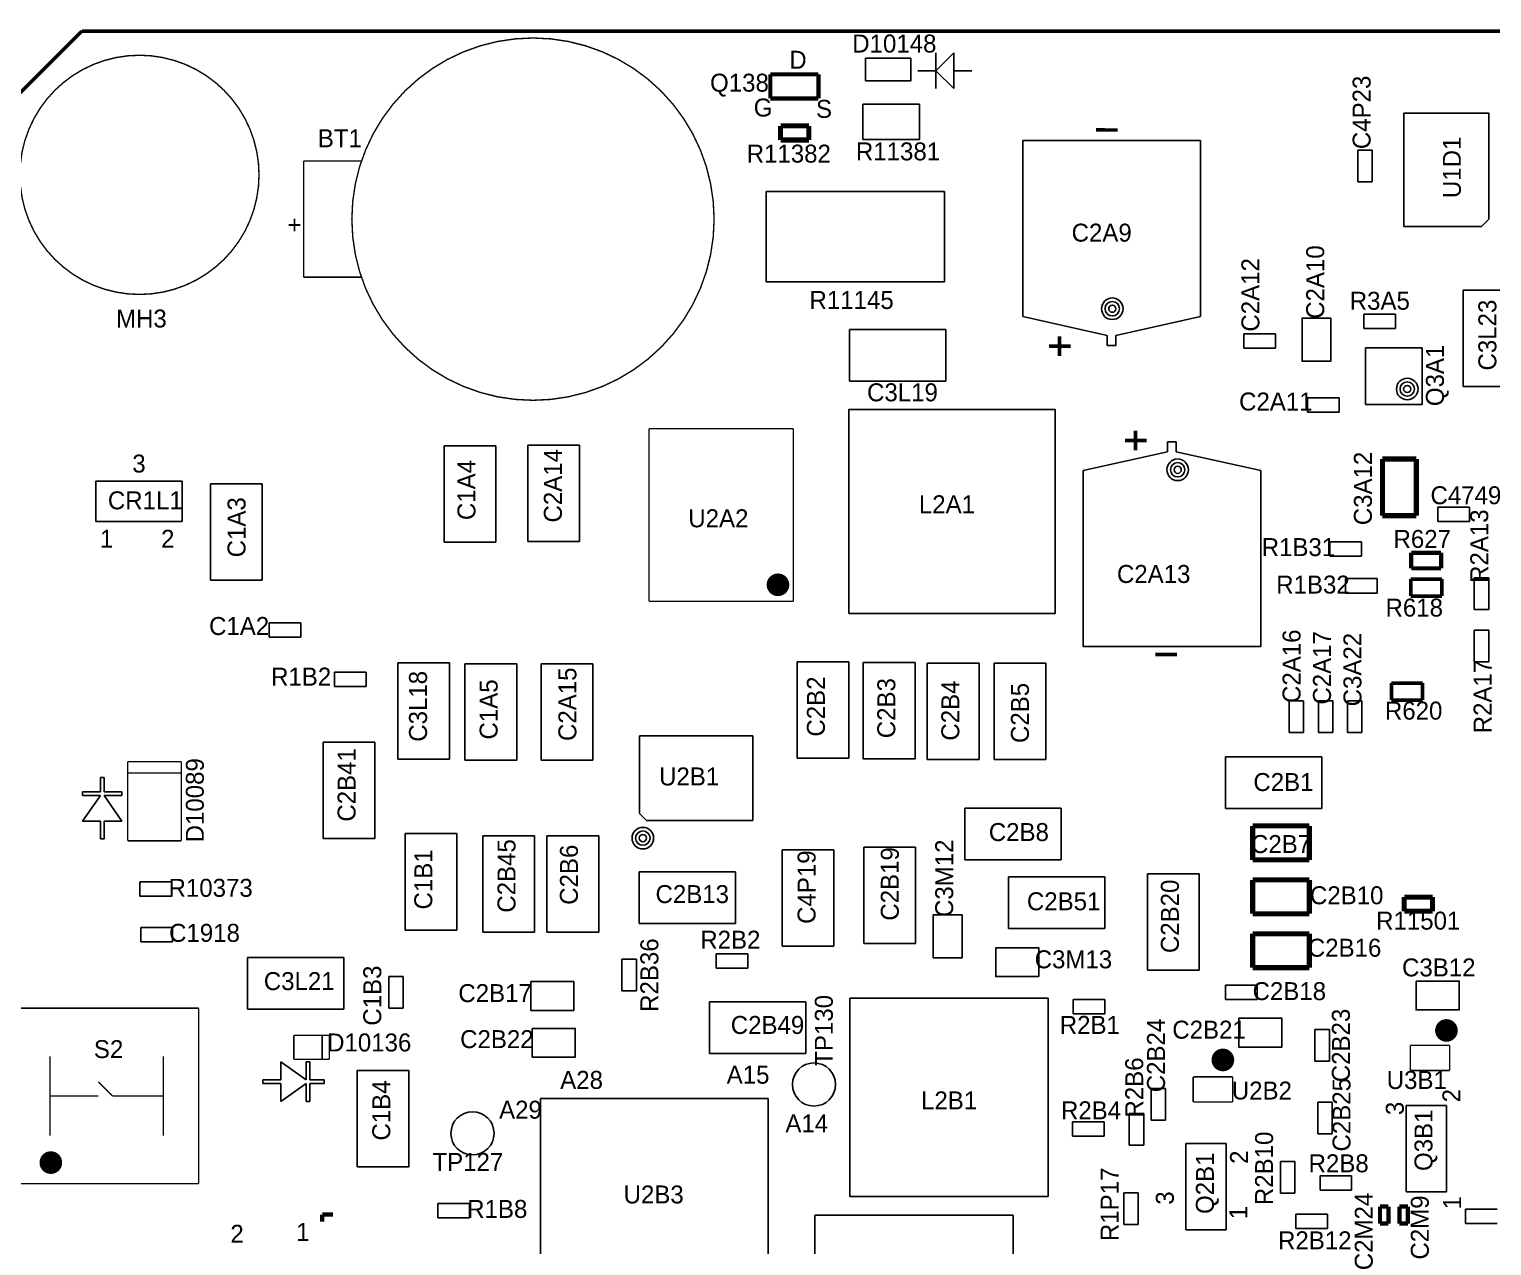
# Model space of a CAD drawing. Extents: x -47 to 97, y -39 to 102.
# Drawn here: x 1.2 to 52.9, y 58.7 to 101.7 of the extents above; entities that cross this region are included whole.
import ezdxf
from ezdxf.enums import TextEntityAlignment as Align

# ---------------------------------------------------------------- set-up
doc = ezdxf.new("R2010")
doc.units = 0
for name, color, linetype in [('BG_OUTLINE', 254, 'CONTINUOUS'), ('PG_ASSEMBLY_TOP', 111, 'CONTINUOUS'), ('RD_ASSEMBLY_TOP', 142, 'CONTINUOUS')]:
    doc.layers.add(name, color=color, linetype=linetype)

msp = doc.modelspace()

# ---------------------------------------------------------------- linework, layer by layer
at = {"layer": 'BG_OUTLINE', "const_width": 0.127}
for points in [[(0, 98.552), (3.048, 101.6)], [(85.852, 101.6), (3.048, 101.6)]]:
    msp.add_lwpolyline(points, dxfattribs=at)
at = {"layer": 'BG_OUTLINE'}
msp.add_lwpolyline([(85.851187, 101.599594), (3.048, 101.599594)], dxfattribs=at)
at = {"layer": 'PG_ASSEMBLY_TOP'}
for points, const_width in [([(25.385395, 94.9547, 1), (12.585294, 94.9547, 1), (25.385395, 94.9547)], 0.050013), ([(9.305011, 96.52, 1), (0.854989, 96.52, 1), (9.305011, 96.52)], 0.050013), ([(27.84221, 82.036285, 1.000023), (27.441906, 82.03626, 0.999977), (27.84221, 82.036285)], 0.399999), ([(51.462203, 66.290977, 0.999998), (51.061925, 66.290977, 1.000002), (51.462203, 66.290977)], 0.399999), ([(43.562803, 65.249577, 0.999998), (43.162525, 65.249577, 1.000002), (43.562803, 65.249577)], 0.399999), ([(2.148992, 61.62261, 1.000011), (1.74879, 61.622584, 0.999989), (2.148992, 61.62261)], 0.399999)]:
    msp.add_lwpolyline(points, format="xyb", dxfattribs=dict(at, const_width=const_width))
for points in [[(33.853171, 100.834876), (33.218171, 100.199876)], [(33.218171, 99.564876), (33.218171, 100.834876)], [(33.853171, 99.564876), (33.853171, 100.834876)], [(30.737353, 99.845165), (30.737353, 100.645163)], [(30.737353, 100.645163), (32.33735, 100.645163)], [(32.33735, 100.645163), (32.33735, 99.845165)], [(32.33735, 99.845165), (30.737353, 99.845165)], [(33.218171, 100.199876), (32.583171, 100.199876)], [(33.218171, 100.199876), (33.853171, 99.564876)], [(33.853171, 100.199876), (34.488171, 100.199876)], [(32.641794, 99.016871), (30.641798, 99.016871)], [(30.641798, 99.016871), (30.641798, 97.766886)], [(32.641794, 97.766886), (32.641794, 99.016871)], [(49.758194, 94.698795), (49.758194, 98.698812)], [(49.758194, 98.698812), (52.758391, 98.698812)], [(52.758391, 98.698812), (52.758391, 94.952795)], [(30.641798, 97.766886), (32.641794, 97.766886)], [(36.292511, 91.510002), (36.292511, 97.733002)], [(36.292511, 97.733002), (42.566311, 97.733002)], [(42.566311, 97.733002), (42.566311, 91.510002)], [(48.643591, 97.39409), (48.135591, 97.39409)], [(48.135591, 97.39409), (48.135591, 96.27649)], [(48.643591, 96.27649), (48.643591, 97.39409)], [(48.135591, 96.27649), (48.643591, 96.27649)], [(33.525511, 95.935292), (27.225498, 95.935292)], [(27.225498, 95.935292), (27.225498, 92.735298)], [(33.525511, 92.735298), (33.525511, 95.935292)], [(52.504391, 94.698795), (49.758194, 94.698795)], [(52.758391, 94.952795), (52.504391, 94.698795)], [(27.225498, 92.735298), (33.525511, 92.735298)], [(53.682494, 92.44015), (51.853694, 92.44015)], [(51.853694, 92.44015), (51.853694, 89.03655)], [(39.277011, 90.849602), (36.292511, 91.510002)], [(42.566311, 91.510002), (39.581811, 90.849602)], [(48.342906, 91.593416), (48.342906, 91.085416)], [(49.460506, 91.593416), (48.342906, 91.593416)], [(49.460506, 91.085416), (49.460506, 91.593416)], [(33.568234, 91.059), (30.164634, 91.059)], [(30.164634, 91.059), (30.164634, 89.2302)], [(33.568234, 89.2302), (33.568234, 91.059)], [(48.342906, 91.085416), (49.460506, 91.085416)], [(39.277011, 90.494002), (39.277011, 90.849602)], [(39.581811, 90.494002), (39.277011, 90.494002)], [(39.581811, 90.849602), (39.581811, 90.494002)], [(44.103011, 90.900402), (44.103011, 90.392402)], [(45.220611, 90.900402), (44.103011, 90.900402)], [(45.220611, 90.392402), (45.220611, 90.900402)], [(44.103011, 90.392402), (45.220611, 90.392402)], [(50.407291, 90.41069), (48.407295, 90.41069)], [(48.407295, 90.41069), (48.407295, 88.410694)], [(50.407291, 88.410694), (50.407291, 90.41069)], [(30.164634, 89.2302), (33.568234, 89.2302)], [(51.853694, 89.03655), (53.682494, 89.03655)], [(47.468511, 88.639802), (46.350911, 88.639802)], [(46.350911, 88.639802), (46.350911, 88.131802)], [(47.468511, 88.131802), (47.468511, 88.639802)], [(48.407295, 88.410694), (50.407291, 88.410694)], [(46.350911, 88.131802), (47.468511, 88.131802)], [(17.676978, 86.940238), (15.848178, 86.940238)], [(15.848178, 86.940238), (15.848178, 83.536638)], [(17.676978, 83.536638), (17.676978, 86.940238)], [(20.62673, 86.966349), (18.79793, 86.966349)], [(18.79793, 86.966349), (18.79793, 83.562749)], [(20.62673, 83.562749), (20.62673, 86.966349)], [(41.410611, 86.734802), (41.410611, 87.090402)], [(41.410611, 87.090402), (41.715411, 87.090402)], [(41.715411, 87.090402), (41.715411, 86.734802)], [(38.426111, 86.074402), (41.410611, 86.734802)], [(41.715411, 86.734802), (44.699911, 86.074402)], [(38.426111, 79.851402), (38.426111, 86.074402)], [(44.699911, 86.074402), (44.699911, 79.851402)], [(6.587211, 85.69231), (3.539211, 85.69231)], [(3.539211, 85.69231), (3.539211, 84.26991)], [(6.587211, 84.26991), (6.587211, 85.69231)], [(9.415882, 85.600743), (7.587082, 85.600743)], [(7.587082, 85.600743), (7.587082, 82.197143)], [(9.415882, 82.197143), (9.415882, 85.600743)], [(52.072134, 84.784641), (50.954534, 84.784641)], [(50.954534, 84.784641), (50.954534, 84.276641)], [(52.072134, 84.276641), (52.072134, 84.784641)], [(3.539211, 84.26991), (6.587211, 84.26991)], [(50.954534, 84.276641), (52.072134, 84.276641)], [(15.848178, 83.536638), (17.676978, 83.536638)], [(18.79793, 83.562749), (20.62673, 83.562749)], [(47.139454, 83.556551), (47.139454, 83.048551)], [(48.257054, 83.556551), (47.139454, 83.556551)], [(48.257054, 83.048551), (48.257054, 83.556551)], [(47.139454, 83.048551), (48.257054, 83.048551)], [(7.587082, 82.197143), (9.415882, 82.197143)], [(48.815854, 82.253226), (47.698254, 82.253226)], [(47.698254, 82.253226), (47.698254, 81.745226)], [(48.815854, 81.745226), (48.815854, 82.253226)], [(52.755698, 82.279338), (52.247698, 82.279338)], [(52.247698, 82.279338), (52.247698, 81.161738)], [(52.755698, 81.161738), (52.755698, 82.279338)], [(47.698254, 81.745226), (48.815854, 81.745226)], [(52.247698, 81.161738), (52.755698, 81.161738)], [(10.778211, 80.689602), (9.660611, 80.689602)], [(9.660611, 80.689602), (9.660611, 80.181602)], [(10.778211, 80.181602), (10.778211, 80.689602)], [(9.660611, 80.181602), (10.778211, 80.181602)], [(52.755089, 80.428694), (52.247089, 80.428694)], [(52.247089, 80.428694), (52.247089, 79.311094)], [(52.755089, 79.311094), (52.755089, 80.428694)], [(44.699911, 79.851402), (38.426111, 79.851402)], [(14.205102, 79.275102), (14.205102, 75.871502)], [(16.033902, 79.275102), (14.205102, 79.275102)], [(16.033902, 75.871502), (16.033902, 79.275102)], [(16.581095, 79.248889), (16.581095, 75.845289)], [(18.409895, 79.248889), (16.581095, 79.248889)], [(18.409895, 75.845289), (18.409895, 79.248889)], [(19.270396, 79.248889), (19.270396, 75.845289)], [(21.099196, 79.248889), (19.270396, 79.248889)], [(21.099196, 75.845289), (21.099196, 79.248889)], [(30.147768, 79.313227), (28.318968, 79.313227)], [(28.318968, 79.313227), (28.318968, 75.909627)], [(30.147768, 75.909627), (30.147768, 79.313227)], [(32.48599, 79.287522), (30.65719, 79.287522)], [(30.65719, 79.287522), (30.65719, 75.883922)], [(32.48599, 75.883922), (32.48599, 79.287522)], [(34.747098, 79.261818), (32.918298, 79.261818)], [(32.918298, 79.261818), (32.918298, 75.858218)], [(34.747098, 75.858218), (34.747098, 79.261818)], [(37.111127, 79.261818), (35.282327, 79.261818)], [(35.282327, 79.261818), (35.282327, 75.858218)], [(37.111127, 75.858218), (37.111127, 79.261818)], [(52.247089, 79.311094), (52.755089, 79.311094)], [(13.09055, 78.945537), (11.97295, 78.945537)], [(11.97295, 78.945537), (11.97295, 78.437537)], [(13.09055, 78.437537), (13.09055, 78.945537)], [(11.97295, 78.437537), (13.09055, 78.437537)], [(46.211211, 77.933702), (45.703211, 77.933702)], [(45.703211, 77.933702), (45.703211, 76.816102)], [(46.211211, 76.816102), (46.211211, 77.933702)], [(47.252611, 77.933702), (46.744611, 77.933702)], [(46.744611, 77.933702), (46.744611, 76.816102)], [(47.252611, 76.816102), (47.252611, 77.933702)], [(48.268611, 77.933702), (47.760611, 77.933702)], [(47.760611, 77.933702), (47.760611, 76.816102)], [(48.268611, 76.816102), (48.268611, 77.933702)], [(22.748189, 76.703301), (26.748207, 76.703301)], [(22.748189, 73.957104), (22.748189, 76.703301)], [(26.748207, 76.703301), (26.748207, 73.703104)], [(45.703211, 76.816102), (46.211211, 76.816102)], [(46.744611, 76.816102), (47.252611, 76.816102)], [(47.760611, 76.816102), (48.268611, 76.816102)], [(11.567897, 76.481305), (11.567897, 73.077705)], [(13.396697, 76.481305), (11.567897, 76.481305)], [(13.396697, 73.077705), (13.396697, 76.481305)], [(14.205102, 75.871502), (16.033902, 75.871502)], [(16.581095, 75.845289), (18.409895, 75.845289)], [(19.270396, 75.845289), (21.099196, 75.845289)], [(28.318968, 75.909627), (30.147768, 75.909627)], [(30.65719, 75.883922), (32.48599, 75.883922)], [(32.918298, 75.858218), (34.747098, 75.858218)], [(35.282327, 75.858218), (37.111127, 75.858218)], [(46.864524, 75.957887), (43.460924, 75.957887)], [(43.460924, 75.957887), (43.460924, 74.129087)], [(46.864524, 74.129087), (46.864524, 75.957887)], [(3.701212, 75.22591), (3.828212, 75.22591)], [(3.701212, 74.71791), (3.701212, 75.22591)], [(3.828212, 75.22591), (3.828212, 74.71791)], [(3.066212, 74.59091), (3.066212, 74.71791)], [(3.066212, 74.71791), (3.701212, 74.71791)], [(3.066212, 73.690912), (3.701212, 74.59091)], [(3.701212, 74.59091), (3.066212, 74.59091)], [(3.828212, 74.71791), (4.463212, 74.71791)], [(4.463212, 74.59091), (3.828212, 74.59091)], [(3.828212, 74.59091), (4.463212, 73.690912)], [(4.463212, 74.71791), (4.463212, 74.59091)], [(23.002189, 73.703104), (22.748189, 73.957104)], [(37.646864, 74.14321), (34.243264, 74.14321)], [(34.243264, 74.14321), (34.243264, 72.31441)], [(37.646864, 72.31441), (37.646864, 74.14321)], [(43.460924, 74.129087), (46.864524, 74.129087)], [(3.701212, 73.690912), (3.066212, 73.690912)], [(3.701212, 73.055912), (3.701212, 73.690912)], [(4.463212, 73.690912), (3.828212, 73.690912)], [(3.828212, 73.690912), (3.828212, 73.055912)], [(26.748207, 73.703104), (23.002189, 73.703104)], [(3.828212, 73.055912), (3.701212, 73.055912)], [(11.567897, 73.077705), (13.396697, 73.077705)], [(14.466087, 73.243592), (14.466087, 69.839992)], [(16.294887, 73.243592), (14.466087, 73.243592)], [(16.294887, 69.839992), (16.294887, 73.243592)], [(19.036513, 73.16531), (17.207713, 73.16531)], [(17.207713, 73.16531), (17.207713, 69.76171)], [(19.036513, 69.76171), (19.036513, 73.16531)], [(19.479311, 73.16531), (19.479311, 69.76171)], [(21.308111, 73.16531), (19.479311, 73.16531)], [(21.308111, 69.76171), (21.308111, 73.16531)], [(29.6164, 72.677731), (27.7876, 72.677731)], [(27.7876, 72.677731), (27.7876, 69.274131)], [(29.6164, 69.274131), (29.6164, 72.677731)], [(32.500824, 72.76907), (30.672024, 72.76907)], [(30.672024, 72.76907), (30.672024, 69.36547)], [(32.500824, 69.36547), (32.500824, 72.76907)], [(26.142594, 71.899297), (22.738994, 71.899297)], [(22.738994, 71.899297), (22.738994, 70.070497)], [(26.142594, 70.070497), (26.142594, 71.899297)], [(34.243264, 72.31441), (37.646864, 72.31441)], [(6.216701, 71.541335), (5.099101, 71.541335)], [(5.099101, 71.541335), (5.099101, 71.033335)], [(6.216701, 71.033335), (6.216701, 71.541335)], [(39.191413, 71.716798), (35.787813, 71.716798)], [(35.787813, 71.716798), (35.787813, 69.887998)], [(39.191413, 69.887998), (39.191413, 71.716798)], [(42.522902, 71.825206), (40.694102, 71.825206)], [(40.694102, 71.825206), (40.694102, 68.421606)], [(42.522902, 68.421606), (42.522902, 71.825206)], [(5.099101, 71.033335), (6.216701, 71.033335)], [(5.131511, 69.933795), (5.131511, 69.425795)], [(6.249111, 69.933795), (5.131511, 69.933795)], [(6.249111, 69.425795), (6.249111, 69.933795)], [(14.466087, 69.839992), (16.294887, 69.839992)], [(22.738994, 70.070497), (26.142594, 70.070497)], [(35.787813, 69.887998), (39.191413, 69.887998)], [(5.131511, 69.425795), (6.249111, 69.425795)], [(17.207713, 69.76171), (19.036513, 69.76171)], [(19.479311, 69.76171), (21.308111, 69.76171)], [(27.7876, 69.274131), (29.6164, 69.274131)], [(30.672024, 69.36547), (32.500824, 69.36547)], [(12.30691, 68.869458), (8.90331, 68.869458)], [(8.90331, 68.869458), (8.90331, 67.040658)], [(12.30691, 67.040658), (12.30691, 68.869458)], [(22.638207, 68.803825), (22.130207, 68.803825)], [(22.130207, 68.803825), (22.130207, 67.686225)], [(22.638207, 67.686225), (22.638207, 68.803825)], [(26.573785, 69.003266), (25.456185, 69.003266)], [(25.456185, 69.003266), (25.456185, 68.495266)], [(26.573785, 68.495266), (26.573785, 69.003266)], [(25.456185, 68.495266), (26.573785, 68.495266)], [(40.694102, 68.421606), (42.522902, 68.421606)], [(14.395399, 68.198111), (13.887399, 68.198111)], [(13.887399, 68.198111), (13.887399, 67.080511)], [(14.395399, 67.080511), (14.395399, 68.198111)], [(44.572911, 67.888002), (43.455311, 67.888002)], [(43.455311, 67.888002), (43.455311, 67.380002)], [(44.572911, 67.380002), (44.572911, 67.888002)], [(22.130207, 67.686225), (22.638207, 67.686225)], [(28.623108, 67.303904), (25.219508, 67.303904)], [(25.219508, 67.303904), (25.219508, 65.475104)], [(28.623108, 65.475104), (28.623108, 67.303904)], [(30.183811, 60.420402), (30.183811, 67.430802)], [(30.183811, 67.430802), (37.194211, 67.430802)], [(37.194211, 67.430802), (37.194211, 60.420402)], [(38.07775, 67.384168), (38.07775, 66.876168)], [(39.19535, 67.384168), (38.07775, 67.384168)], [(39.19535, 66.876168), (39.19535, 67.384168)], [(43.455311, 67.380002), (44.572911, 67.380002)], [(8.90331, 67.040658), (12.30691, 67.040658)], [(13.887399, 67.080511), (14.395399, 67.080511)], [(38.07775, 66.876168), (39.19535, 66.876168)], [(47.125611, 66.325902), (46.617611, 66.325902)], [(46.617611, 66.325902), (46.617611, 65.208302)], [(47.125611, 65.208302), (47.125611, 66.325902)], [(10.974197, 64.547902), (10.074199, 65.182902)], [(10.074199, 65.182902), (10.074199, 64.547902)], [(11.101197, 65.182902), (10.974197, 65.182902)], [(10.974197, 65.182902), (10.974197, 64.547902)], [(11.101197, 64.547902), (11.101197, 65.182902)], [(25.219508, 65.475104), (28.623108, 65.475104)], [(46.617611, 65.208302), (47.125611, 65.208302)], [(14.59771, 64.880007), (12.76891, 64.880007)], [(12.76891, 64.880007), (12.76891, 61.476407)], [(14.59771, 61.476407), (14.59771, 64.880007)], [(10.074199, 64.547902), (9.439199, 64.547902)], [(9.439199, 64.547902), (9.439199, 64.420902)], [(9.439199, 64.420902), (10.074199, 64.420902)], [(10.074199, 64.420902), (10.074199, 63.785902)], [(10.074199, 63.785902), (10.974197, 64.420902)], [(10.974197, 64.420902), (10.974197, 63.785902)], [(11.609197, 64.547902), (11.101197, 64.547902)], [(11.101197, 63.785902), (11.101197, 64.420902)], [(11.101197, 64.420902), (11.609197, 64.420902)], [(11.609197, 64.420902), (11.609197, 64.547902)], [(41.334411, 64.243102), (40.826411, 64.243102)], [(40.826411, 64.243102), (40.826411, 63.125502)], [(41.334411, 63.125502), (41.334411, 64.243102)], [(10.974197, 63.785902), (11.101197, 63.785902)], [(19.250101, 55.836693), (19.250101, 63.886512)], [(19.250101, 63.886512), (27.299793, 63.886512)], [(27.299793, 63.886512), (27.299793, 55.836693)], [(47.227211, 63.760502), (46.719211, 63.760502)], [(46.719211, 63.760502), (46.719211, 62.642902)], [(47.227211, 62.642902), (47.227211, 63.760502)], [(49.845011, 63.640106), (49.845011, 60.592106)], [(51.267411, 63.640106), (49.845011, 63.640106)], [(51.267411, 60.592106), (51.267411, 63.640106)], [(38.045238, 63.06058), (38.045238, 62.55258)], [(39.162838, 63.06058), (38.045238, 63.06058)], [(39.162838, 62.55258), (39.162838, 63.06058)], [(40.564918, 63.357455), (40.056918, 63.357455)], [(40.056918, 63.357455), (40.056918, 62.239855)], [(40.564918, 62.239855), (40.564918, 63.357455)], [(40.826411, 63.125502), (41.334411, 63.125502)], [(38.045238, 62.55258), (39.162838, 62.55258)], [(46.719211, 62.642902), (47.227211, 62.642902)], [(40.056918, 62.239855), (40.564918, 62.239855)], [(42.055212, 62.294491), (42.055212, 59.246491)], [(43.477612, 62.294491), (42.055212, 62.294491)], [(43.477612, 59.246491), (43.477612, 62.294491)], [(45.907554, 61.661954), (45.399554, 61.661954)], [(45.399554, 61.661954), (45.399554, 60.544354)], [(45.907554, 60.544354), (45.907554, 61.661954)], [(12.76891, 61.476407), (14.59771, 61.476407)], [(47.912426, 61.152837), (46.794826, 61.152837)], [(46.794826, 61.152837), (46.794826, 60.644837)], [(47.912426, 60.644837), (47.912426, 61.152837)], [(40.367814, 60.548723), (39.859814, 60.548723)], [(39.859814, 60.548723), (39.859814, 59.431123)], [(40.367814, 59.431123), (40.367814, 60.548723)], [(45.399554, 60.544354), (45.907554, 60.544354)], [(46.794826, 60.644837), (47.912426, 60.644837)], [(49.845011, 60.592106), (51.267411, 60.592106)], [(15.623134, 60.182049), (15.623134, 59.674049)], [(16.740734, 60.182049), (15.623134, 60.182049)], [(16.740734, 59.674049), (16.740734, 60.182049)], [(37.194211, 60.420402), (30.183811, 60.420402)], [(53.052777, 59.973058), (51.935177, 59.973058)], [(51.935177, 59.973058), (51.935177, 59.465058)], [(15.623134, 59.674049), (16.740734, 59.674049)], [(28.939211, 52.749602), (28.939211, 59.760002)], [(28.939211, 59.760002), (35.949611, 59.760002)], [(35.949611, 59.760002), (35.949611, 52.749602)], [(39.859814, 59.431123), (40.367814, 59.431123)], [(47.059596, 59.797798), (45.941996, 59.797798)], [(45.941996, 59.797798), (45.941996, 59.289798)], [(47.059596, 59.289798), (47.059596, 59.797798)], [(51.935177, 59.465058), (53.052777, 59.465058)], [(42.055212, 59.246491), (43.477612, 59.246491)], [(45.941996, 59.289798), (47.059596, 59.289798)]]:
    msp.add_lwpolyline(points, dxfattribs=at)
for points, const_width in [([(29.072637, 100.069802), (27.372615, 100.069802)], 0.150012), ([(27.372615, 100.069802), (27.372615, 99.219817)], 0.150012), ([(29.072637, 99.219817), (29.072637, 100.069802)], 0.150012), ([(27.372615, 99.219817), (29.072637, 99.219817)], 0.150012), ([(28.732556, 98.249105), (27.731745, 98.249105)], 0.180289), ([(27.731745, 98.249105), (27.731745, 97.751316)], 0.180289), ([(28.732556, 97.751316), (28.732556, 98.249105)], 0.180289), ([(27.731745, 97.751316), (28.732556, 97.751316)], 0.180289), ([(38.876783, 98.106636), (39.646809, 98.10369)], 0.127), ([(10.885373, 92.904666), (10.885373, 97.004657)], 0.050013), ([(10.885373, 97.004657), (12.922885, 97.004657)], 0.050013), ([(12.922885, 92.904666), (10.885373, 92.904666)], 0.050013), ([(37.215166, 90.47165), (37.985192, 90.468704)], 0.127), ([(37.587022, 90.820138), (37.587022, 90.11727)], 0.127), ([(23.087203, 81.449596), (23.087203, 87.549609)], 0.050013), ([(23.087203, 87.549609), (28.187193, 87.549609)], 0.050013), ([(28.187193, 87.549609), (28.187193, 81.449596)], 0.050013), ([(40.274748, 87.485017), (40.274748, 86.782148)], 0.127), ([(39.902892, 87.136529), (40.672918, 87.133582)], 0.127), ([(49.000613, 86.481463), (49.000613, 84.479867)], 0.180289), ([(50.199417, 86.481463), (49.000613, 86.481463)], 0.180289), ([(50.199417, 84.479867), (50.199417, 86.481463)], 0.180289), ([(49.000613, 84.479867), (50.199417, 84.479867)], 0.180289), ([(51.070662, 83.167982), (50.020626, 83.167982)], 0.1524), ([(50.020626, 83.167982), (50.020626, 82.617818)], 0.1524), ([(51.070662, 82.617818), (51.070662, 83.167982)], 0.1524), ([(50.020626, 82.617818), (51.070662, 82.617818)], 0.1524), ([(50.00056, 81.637175), (50.00056, 82.237123)], 0.127), ([(50.00056, 82.237123), (51.10038, 82.237123)], 0.127), ([(51.10038, 82.237123), (51.10038, 81.637175)], 0.127), ([(51.10038, 81.637175), (50.00056, 81.637175)], 0.127), ([(28.187193, 81.449596), (23.087203, 81.449596)], 0.050013), ([(40.973299, 79.577844), (41.743325, 79.574898)], 0.127), ([(49.319332, 77.962912), (49.319332, 78.56286)], 0.127), ([(49.319332, 78.56286), (50.419152, 78.56286)], 0.127), ([(50.419152, 78.56286), (50.419152, 77.962912)], 0.127), ([(50.419152, 77.962912), (49.319332, 77.962912)], 0.127), ([(4.661408, 75.7904), (4.661408, 72.990405)], 0.050013), ([(6.561404, 75.7904), (4.661408, 75.7904)], 0.050013), ([(6.561404, 72.990405), (6.561404, 75.7904)], 0.050013), ([(6.561404, 75.3904), (4.661408, 75.3904)], 0.050013), ([(46.418297, 73.516592), (44.416701, 73.516592)], 0.180289), ([(44.416701, 73.516592), (44.416701, 72.317788)], 0.180289), ([(46.418297, 72.317788), (46.418297, 73.516592)], 0.180289), ([(4.661408, 72.990405), (6.561404, 72.990405)], 0.050013), ([(44.416701, 72.317788), (46.418297, 72.317788)], 0.180289), ([(46.418297, 71.611592), (44.416701, 71.611592)], 0.180289), ([(44.416701, 71.611592), (44.416701, 70.412788)], 0.180289), ([(46.418297, 70.412788), (46.418297, 71.611592)], 0.180289), ([(50.769901, 71.000798), (49.76909, 71.000798)], 0.180289), ([(49.76909, 71.000798), (49.76909, 70.503009)], 0.180289), ([(50.769901, 70.503009), (50.769901, 71.000798)], 0.180289), ([(44.416701, 70.412788), (46.418297, 70.412788)], 0.180289), ([(49.76909, 70.503009), (50.769901, 70.503009)], 0.180289), ([(46.418297, 69.706592), (44.416701, 69.706592)], 0.180289), ([(44.416701, 69.706592), (44.416701, 68.507788)], 0.180289), ([(46.418297, 68.507788), (46.418297, 69.706592)], 0.180289), ([(44.416701, 68.507788), (46.418297, 68.507788)], 0.180289), ([(0.673506, 67.077793), (7.173493, 67.077793)], 0.050013), ([(7.173493, 67.077793), (7.173493, 60.877806)], 0.050013), ([(11.78621, 66.122398), (10.536199, 66.122398)], 0.050013), ([(10.536199, 66.122398), (10.536199, 65.272412)], 0.050013), ([(11.536197, 66.122398), (11.536197, 65.272412)], 0.050013), ([(11.78621, 65.272412), (11.78621, 66.122398)], 0.050013), ([(49.985092, 64.876604), (49.985092, 65.768601)], 0.050013), ([(49.985092, 65.768601), (51.378104, 65.768601)], 0.050013), ([(51.378104, 65.768601), (51.378104, 64.876604)], 0.050013), ([(1.923491, 65.377797), (1.923491, 62.577802)], 0.050013), ([(5.923509, 65.377797), (5.923509, 62.577802)], 0.050013), ([(10.536199, 65.272412), (11.78621, 65.272412)], 0.050013), ([(42.314292, 63.759004), (42.314292, 64.651001)], 0.050013), ([(42.314292, 64.651001), (43.707304, 64.651001)], 0.050013), ([(43.707304, 64.651001), (43.707304, 63.759004)], 0.050013), ([(51.378104, 64.876604), (49.985092, 64.876604)], 0.050013), ([(4.123512, 63.977799), (3.623488, 64.477798)], 0.050013), ([(1.923491, 63.977799), (3.623488, 63.977799)], 0.050013), ([(4.203802, 63.977799), (4.123512, 63.977799)], 0.050013), ([(4.203802, 63.977799), (4.523511, 63.977799)], 0.050013), ([(5.923509, 63.977799), (4.203802, 63.977799)], 0.050013), ([(43.707304, 63.759004), (42.314292, 63.759004)], 0.050013), ([(7.173493, 60.877806), (0.673506, 60.877806)], 0.050013), ([(49.213846, 60.068841), (48.913821, 60.068841)], 0.150012), ([(48.913821, 60.068841), (48.913821, 59.468842)], 0.150012), ([(49.213846, 59.468842), (49.213846, 60.068841)], 0.150012), ([(49.899443, 60.068943), (49.599418, 60.068943)], 0.150012), ([(49.599418, 60.068943), (49.599418, 59.468944)], 0.150012), ([(49.899443, 59.468944), (49.899443, 60.068943)], 0.150012), ([(11.540211, 59.531402), (11.540211, 59.785402)], 0.1524), ([(11.540211, 59.785402), (11.921211, 59.785402)], 0.1524), ([(48.913821, 59.468842), (49.213846, 59.468842)], 0.150012), ([(49.599418, 59.468944), (49.899443, 59.468944)], 0.150012)]:
    msp.add_lwpolyline(points, dxfattribs=dict(at, const_width=const_width))
for points in [[(39.835811, 91.789377, 1), (39.073709, 91.789377, 1), (39.835811, 91.789377)], [(39.708811, 91.789377, 1), (39.200709, 91.789377, 1), (39.708811, 91.789377)], [(39.581811, 91.789377, 1), (39.327709, 91.789377, 1), (39.581811, 91.789377)], [(50.258193, 88.953467, 1), (49.496243, 88.953467, 1), (50.258193, 88.953467)], [(50.131193, 88.953467, 1), (49.623243, 88.953467, 1), (50.131193, 88.953467)], [(50.004193, 88.953467, 1), (49.750243, 88.953467, 1), (50.004193, 88.953467)], [(42.147211, 86.099777, 1), (41.385109, 86.099777, 1), (42.147211, 86.099777)], [(42.020211, 86.099777, 1), (41.512109, 86.099777, 1), (42.020211, 86.099777)], [(41.893211, 86.099777, 1), (41.639109, 86.099777, 1), (41.893211, 86.099777)], [(23.248493, 73.086087, 1), (22.486595, 73.086087, 1), (23.248493, 73.086087)], [(23.121493, 73.086087, 1), (22.613595, 73.086087, 1), (23.121493, 73.086087)], [(22.994493, 73.086087, 1), (22.740595, 73.086087, 1), (22.994493, 73.086087)], [(29.675811, 64.382777, 1), (28.151709, 64.382777, 1), (29.675811, 64.382777)], [(17.610811, 62.655577, 1), (16.086709, 62.655577, 1), (17.610811, 62.655577)]]:
    msp.add_lwpolyline(points, format="xyb", dxfattribs=at)
for points in [[(47.176411, 91.459202), (47.176411, 89.935202), (46.160411, 89.935202), (46.160411, 91.459202)], [(30.140605, 81.02661), (30.140605, 88.226494), (37.440489, 88.226494), (37.440489, 81.02661)], [(34.146211, 70.377202), (34.146211, 68.853202), (33.130211, 68.853202), (33.130211, 70.377202)], [(36.864011, 68.192802), (35.340011, 68.192802), (35.340011, 69.208802), (36.864011, 69.208802)], [(18.906211, 68.015002), (20.430211, 68.015002), (20.430211, 66.999002), (18.906211, 66.999002)], [(50.191187, 68.034205), (51.715187, 68.034205), (51.715187, 67.018205), (50.191187, 67.018205)], [(43.925211, 66.719602), (45.449211, 66.719602), (45.449211, 65.703602), (43.925211, 65.703602)], [(18.957011, 66.364002), (20.481011, 66.364002), (20.481011, 65.348002), (18.957011, 65.348002)]]:
    msp.add_lwpolyline(points, close=True, dxfattribs=at)

# ---------------------------------------------------------------- texts
for s, p in [('D', (28.042311, 100.267237)), ('G', (26.783436, 98.580118)), ('S', (28.985413, 98.533102))]:
    msp.add_text(s, height=0.635, dxfattribs=at).set_placement(p)
for s, rotation, p in [('+', 180, (10.561117, 95.052769)), ('2', 90, (51.754938, 63.987578)), ('3', 90, (49.75512, 63.53556)), ('2', 90, (44.251194, 61.811891)), ('3', 90, (41.628466, 60.370415)), ('1', 90, (44.225794, 59.856091)), ('1', 90, (51.781151, 60.205722))]:
    msp.add_text(s, height=0.635, rotation=rotation, dxfattribs=at).set_placement(p, align=Align.CENTER)
for s, p in [('3', (5.063211, 86.002012)), ('1', (3.920211, 83.343902)), ('2', (6.079211, 83.343902)), ('A28', (20.702727, 64.226338)), ('A15', (26.585672, 64.410234)), ('A29', (18.543016, 63.173686)), ('A14', (28.660446, 62.689943)), ('2', (8.529218, 58.789418)), ('1', (10.853522, 58.855051))]:
    msp.add_text(s, height=0.635, dxfattribs=at).set_placement(p, align=Align.CENTER)
at = {"layer": 'RD_ASSEMBLY_TOP'}
for s, p in [('D10148', (30.266742, 100.84148)), ('Q138', (25.242114, 99.457993)), ('R11381', (30.397196, 97.030362)), ('C2A9', (38.018314, 94.16034)), ('R11145', (28.756966, 91.781097)), ('C3L19', (30.789575, 88.518924)), ('CR1L1', (3.965346, 84.702396)), ('R627', (49.392535, 83.339153)), ('C2A13', (39.61953, 82.100725)), ('C2B1', (44.440145, 74.74966)), ('C2B8', (35.091827, 72.982734)), ('C2B13', (23.315574, 70.791426)), ('C2B51', (36.438434, 70.536816)), ('C3L21', (9.475318, 67.716603)), ('C2B49', (25.975056, 66.167305))]:
    msp.add_text(s, height=0.635, dxfattribs=at).set_placement(p)
for s, p in [('C4P23', (48.582478, 98.725939)), ('U1D1', (51.770483, 96.78477)), ('C2A10', (46.942553, 92.731742)), ('C2A12', (44.652387, 92.279318)), ('Q3A1', (51.172339, 89.433603)), ('C3A12', (48.627386, 85.440012)), ('R2A13', (52.738909, 83.400595)), ('C2A16', (46.107299, 79.158592)), ('C2A17', (47.181719, 79.102001)), ('C3A22', (48.258044, 79.03911)), ('R2A17', (52.856663, 78.088236)), ('D10089', (7.354291, 74.423321)), ('C3M12', (33.833613, 71.667929)), ('R2B36', (23.414533, 68.246752)), ('C1B3', (13.624255, 67.521938)), ('TP130', (29.580027, 66.294508)), ('C2B24', (41.317545, 65.406016)), ('C2B23', (47.850044, 65.760905)), ('R2B6', (40.547417, 64.275919)), ('C2B25', (47.871964, 63.313158)), ('R2B10', (45.136308, 61.419232)), ('R1P17', (39.67927, 60.146895)), ('C2M24', (48.659059, 59.189112)), ('C2M9', (50.638837, 59.329117))]:
    msp.add_text(s, height=0.635, rotation=90, dxfattribs=at).set_placement(p, align=Align.CENTER)
for s, p in [('BT1', (12.161622, 97.494776)), ('R11382', (28.024734, 96.952029)), ('R3A5', (48.908208, 91.75303)), ('MH3', (5.148986, 91.126285)), ('C2A11', (45.234047, 88.194007)), ('C4749', (51.949706, 84.883066)), ('L2A1', (33.612811, 84.563102)), ('U2A2', (25.535611, 84.067802)), ('R1B31', (46.032826, 83.048983)), ('R1B32', (46.546313, 81.726456)), ('R618', (50.125173, 80.912437)), ('C1A2', (8.602269, 80.263289)), ('R1B2', (10.793578, 78.474926)), ('R620', (50.104142, 77.273023)), ('U2B1', (24.503075, 74.94778)), ('C2B7', (45.419061, 72.558961)), ('R10373', (7.596429, 71.012126)), ('C2B10', (47.737573, 70.749363)), ('R11501', (50.265686, 69.853378)), ('C1918', (7.378802, 69.421578)), ('R2B2', (25.959206, 69.179745)), ('C2B16', (47.663405, 68.89689)), ('C3M13', (38.081814, 68.487138)), ('C3B12', (50.992532, 68.200041)), ('C2B17', (17.646599, 67.292423)), ('C2B18', (45.710348, 67.362857)), ('R2B1', (38.661442, 66.169337)), ('D10136', (13.199669, 65.548967)), ('C2B22', (17.710201, 65.666722)), ('C2B21', (42.873676, 66.001189)), ('S2', (3.990035, 65.314068)), ('U3B1', (50.213971, 64.223722)), ('L2B1', (33.689011, 63.50221)), ('U2B2', (44.740474, 63.850825)), ('R2B4', (38.703809, 63.152249)), ('TP127', (16.685158, 61.327386)), ('R2B8', (47.454109, 61.27943)), ('U2B3', (23.249611, 60.179102)), ('R1B8', (17.723714, 59.667546)), ('R2B12', (46.611032, 58.558709))]:
    msp.add_text(s, height=0.635, dxfattribs=at).set_placement(p, align=Align.CENTER)
for s, p in [('C3L23', (53.025726, 89.607136)), ('C1A4', (16.95196, 84.321701)), ('C2A14', (20.005548, 84.236865)), ('C1A3', (8.828532, 83.005879)), ('C2A15', (20.519238, 76.517703)), ('C3L18', (15.240406, 76.49149)), ('C1A5', (17.735398, 76.57023)), ('C2B2', (29.299205, 76.672338)), ('C2B3', (31.787389, 76.615747)), ('C2B4', (34.04931, 76.530911)), ('C2B5', (36.509147, 76.446075)), ('C2B41', (12.716256, 73.668331)), ('C2B45', (18.367553, 70.452082)), ('C1B1', (15.427046, 70.565264)), ('C2B6', (20.572984, 70.730643)), ('C4P19', (28.970427, 70.056248)), ('C2B19', (31.910934, 70.16943)), ('C2B20', (41.806978, 69.024297)), ('C1B4', (13.942568, 62.401806)), ('Q3B1', (50.769114, 61.325455)), ('Q2B1', (43.043958, 59.807653))]:
    msp.add_text(s, height=0.635, rotation=90, dxfattribs=at).set_placement(p)

doc.saveas('drawing.dxf')
